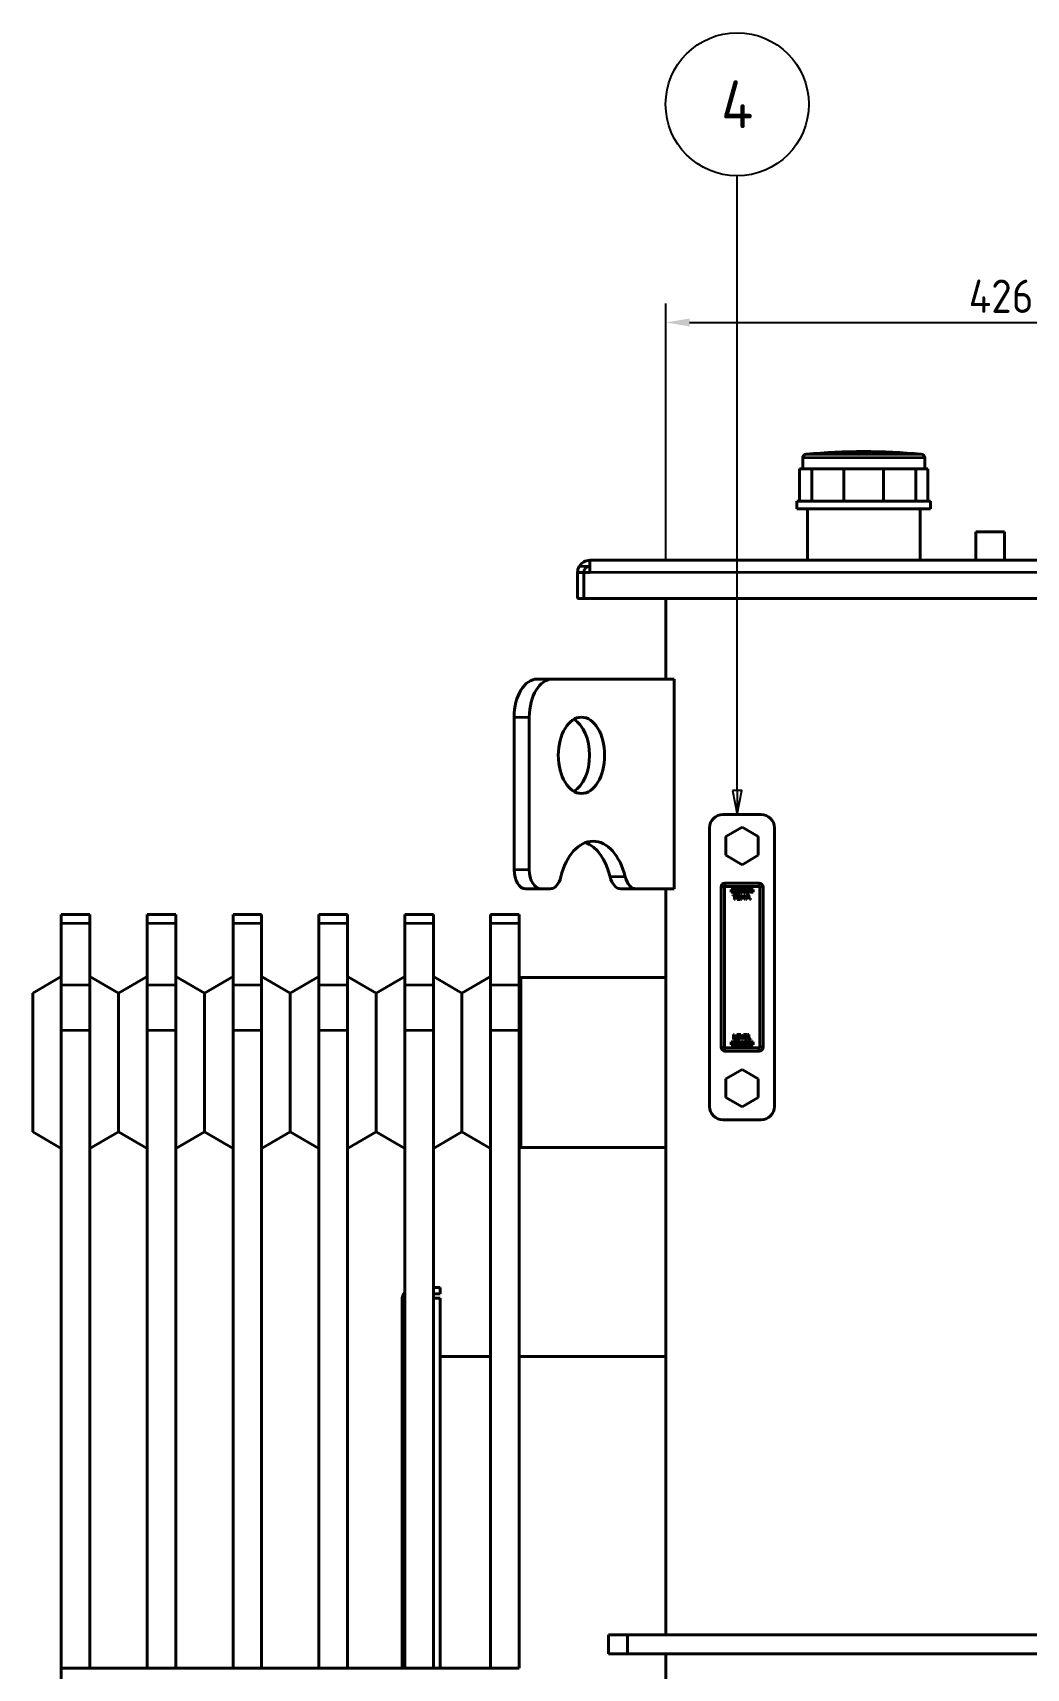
# Model space of a CAD drawing. Header units: millimetres. Extents: x 0 to 5945, y 0 to 4205.
# Drawn here: x 3198 to 3718, y 1780 to 2637 of the extents above; entities that cross this region are included whole.
import ezdxf

# ---------------------------------------------------------------- set-up
doc = ezdxf.new("R2010")
doc.units = ezdxf.units.MM
doc.header["$LTSCALE"] = 5
for name, color, linetype, lineweight in [('가시적인 것(ISO)', 3, 'Continuous', 40), ('가시적인 좁은 것(ISO)', 3, 'Continuous', 35), ('기호(ISO)', 5, 'Continuous', 25), ('치수(ISO)', 2, 'Continuous', 25)]:
    doc.layers.add(name, color=color, linetype=linetype, lineweight=lineweight)
doc.styles.add('부품번호텍스트_PSTEK_POSCO', font='isocp.shx')
doc.styles.add('치수 텍스트_PSTEK_POSCO', font='isocp.shx')
doc.dimstyles.new('치수_PSTEK_POSCO', dxfattribs={"dimscale": 5, "dimtxt": 3.5, "dimasz": 2.5, "dimexe": 2, "dimexo": 2.5, "dimgap": 1, "dimtad": 1, "dimrnd": 1e-08, "dimdsep": 46, "dimtxsty": '치수 텍스트_PSTEK_POSCO', "dimcen": 0.09, "dimdle": 10, "dimclrd": 7, "dimclre": 7, "dimclrt": 2, "dimadec": 1, "dimazin": 2, "dimtfac": 1, "dimtmove": 0, "dimatfit": 3, "dimfxl": 0, "dimtolj": 1, "dimlwd": -1, "dimlwe": -1, "dimarcsym": 0})

# ---------------------------------------------------------------- blocks, each defined once
blk = doc.blocks.new('*D27')
at = {"layer": 'Defpoints', "color": 0, "transparency": 16777216}
for p in [(3955.34, 2485.59), (3529.34, 2348.72), (3955.34, 2348.72)]:
    blk.add_point(p, dxfattribs=at)
at = {"layer": '치수(ISO)', "color": 7, "transparency": 16777216}
for p, q in [((3529.34, 2361.22), (3529.34, 2495.59)), ((3955.34, 2361.22), (3955.34, 2495.59)), ((3541.84, 2485.59), (3942.84, 2485.59))]:
    blk.add_line(p, q, dxfattribs=at)
for points in [[(3541.84, 2487.67), (3541.84, 2483.5), (3529.34, 2485.59)], [(3942.84, 2487.67), (3942.84, 2483.5), (3955.34, 2485.59)]]:
    blk.add_solid(points, dxfattribs=at)
at = {"layer": '치수(ISO)', "color": 2, "transparency": 16777216, "insert": (3688.16, 2499.34), "char_height": 17.5, "attachment_point": 4, "style": '치수 텍스트_PSTEK_POSCO'}
blk.add_mtext('\\A1;426', dxfattribs=at)
blk = doc.blocks.new('품번기호3')
at = {"layer": '기호(ISO)', "color": 7}
for p, q in [((713.36, 448.04), (713.36, 512.49)), ((712.86, 448.04), (713.36, 445.54)), ((713.86, 448.04), (712.86, 448.04)), ((713.36, 448.04), (713.36, 445.54)), ((713.36, 445.54), (713.86, 448.04))]:
    blk.add_line(p, q, dxfattribs=at)
at = {"layer": '기호(ISO)', "color": 7, "flags": 128}
blk.add_lwpolyline([(712.86, 448.04), (713.36, 445.54), (713.86, 448.04), (712.86, 448.04)], dxfattribs=at)
at = {"layer": '기호(ISO)'}
blk.add_circle((713.36, 519.99), 7.5, dxfattribs=at)
at = {"layer": '기호(ISO)', "color": 7}
blk.add_solid([(712.86, 448.04), (713.36, 445.54), (713.86, 448.04), (712.86, 448.04)], dxfattribs=at)
at = {"layer": '기호(ISO)', "color": 7, "insert": (713.36, 519.99), "char_height": 5, "attachment_point": 5, "style": '부품번호텍스트_PSTEK_POSCO'}
blk.add_mtext('4', dxfattribs=at)

msp = doc.modelspace()

# ---------------------------------------------------------------- linework, layer by layer
at = {"layer": '가시적인 것(ISO)'}
for p, q in [((3599.496, 2408.921), (3602.709, 2408.921)), ((3599.496, 2391.921), (3599.496, 2408.921)), ((3601.143, 2408.921), (3601.143, 2414.577)), ((3602.709, 2408.921), (3605.922, 2408.921)), ((3605.922, 2408.921), (3614.334, 2408.921)), ((3605.922, 2391.921), (3605.922, 2408.921)), ((3614.334, 2408.921), (3622.746, 2408.921)), ((3622.746, 2391.921), (3622.746, 2408.921)), ((3622.746, 2408.921), (3633.143, 2408.921)), ((3633.143, 2408.921), (3643.541, 2408.921)), ((3643.541, 2391.921), (3643.541, 2408.921)), ((3643.541, 2408.921), (3651.952, 2408.921)), ((3651.952, 2408.921), (3660.364, 2408.921)), ((3660.364, 2391.921), (3660.364, 2408.921)), ((3660.364, 2408.921), (3663.577, 2408.921)), ((3663.577, 2408.921), (3666.79, 2408.921)), ((3665.143, 2408.921), (3665.143, 2414.577)), ((3666.79, 2391.921), (3666.79, 2408.921)), ((3668.143, 2391.921), (3598.143, 2391.921)), ((3598.143, 2387.921), (3598.143, 2391.921)), ((3668.143, 2387.921), (3668.143, 2391.921)), ((3598.143, 2387.921), (3668.143, 2387.921)), ((3603.643, 2360.921), (3603.643, 2387.921)), ((3662.643, 2360.921), (3662.643, 2387.921)), ((3706.843, 2375.921), (3691.843, 2375.921)), ((3691.843, 2360.921), (3691.843, 2375.921)), ((3706.843, 2360.921), (3706.843, 2375.921)), ((3489.543, 2360.921), (3995.143, 2360.921)), ((3489.543, 2360.921), (3489.543, 2357.721)), ((3489.543, 2357.721), (3489.543, 2354.521)), ((3486.343, 2354.521), (3483.143, 2354.521)), ((3483.143, 2354.521), (3483.143, 2340.921)), ((3486.343, 2340.921), (3486.343, 2354.521)), ((3489.543, 2354.521), (3486.443, 2354.521)), ((3486.443, 2354.521), (3486.443, 2340.921)), ((3483.143, 2340.921), (3486.343, 2340.921)), ((3998.243, 2340.921), (3486.443, 2340.921)), ((3529.343, 2298.721), (3529.343, 2340.921)), ((3469.999, 2298.721), (3462.056, 2298.721)), ((3469.999, 2298.721), (3533.789, 2298.721)), ((3533.789, 2298.721), (3533.789, 2188.721)), ((3449.906, 2278.721), (3449.906, 2198.721)), ((3457.849, 2198.721), (3457.849, 2278.721)), ((3552.343, 2220.721), (3552.343, 2074.721)), ((3579.343, 2227.721), (3559.343, 2227.721)), ((3569.343, 2221.036), (3560.843, 2216.129)), ((3577.843, 2216.129), (3569.343, 2221.036)), ((3586.343, 2074.721), (3586.343, 2220.721)), ((3560.843, 2216.129), (3560.843, 2206.314)), ((3577.843, 2206.314), (3577.843, 2216.129)), ((3560.843, 2206.314), (3569.343, 2201.406)), ((3569.343, 2201.406), (3577.843, 2206.314)), ((3455.981, 2188.721), (3463.924, 2188.721)), ((3468.735, 2188.721), (3463.924, 2188.721)), ((3505.847, 2188.721), (3513.79, 2188.721)), ((3533.789, 2188.721), (3513.79, 2188.721)), ((3529.343, 1797.721), (3529.343, 2188.721)), ((3558.343, 2105.721), (3558.343, 2189.721)), ((3560.075, 2189.721), (3560.075, 2105.721)), ((3560.343, 2191.721), (3578.343, 2191.721)), ((3578.343, 2189.989), (3560.343, 2189.989)), ((3563.593, 2188.471), (3563.593, 2186.971)), ((3575.093, 2188.471), (3563.593, 2188.471)), ((3563.593, 2186.971), (3575.093, 2186.971)), ((3575.093, 2186.971), (3575.093, 2188.471)), ((3578.611, 2105.721), (3578.611, 2189.721)), ((3580.343, 2189.721), (3580.343, 2105.721)), ((3564.579, 2185.621), (3564.579, 2185.325)), ((3566.589, 2185.621), (3564.579, 2185.621)), ((3564.579, 2185.325), (3565.418, 2185.325)), ((3565.418, 2185.325), (3565.418, 2183.121)), ((3565.418, 2183.121), (3565.75, 2183.121)), ((3565.75, 2185.325), (3566.589, 2185.325)), ((3565.75, 2183.121), (3565.75, 2185.325)), ((3566.589, 2185.325), (3566.589, 2185.621)), ((3568.406, 2185.621), (3566.842, 2185.621)), ((3566.842, 2185.621), (3566.842, 2183.121)), ((3566.842, 2183.121), (3568.406, 2183.121)), ((3567.174, 2185.325), (3568.406, 2185.325)), ((3567.174, 2184.641), (3567.174, 2185.325)), ((3568.323, 2184.641), (3567.174, 2184.641)), ((3567.174, 2184.345), (3568.323, 2184.345)), ((3567.174, 2183.417), (3567.174, 2184.345)), ((3568.406, 2183.417), (3567.174, 2183.417)), ((3568.323, 2184.345), (3568.323, 2184.641)), ((3568.406, 2185.325), (3568.406, 2185.621)), ((3568.406, 2183.121), (3568.406, 2183.417)), ((3568.771, 2185.621), (3568.771, 2183.121)), ((3569.225, 2185.621), (3568.771, 2185.621)), ((3568.771, 2183.121), (3569.081, 2183.121)), ((3569.081, 2185.275), (3569.727, 2183.81)), ((3569.081, 2183.121), (3569.081, 2185.275)), ((3569.849, 2184.229), (3569.225, 2185.621)), ((3569.727, 2183.81), (3569.93, 2183.81)), ((3570.452, 2185.621), (3569.849, 2184.229)), ((3569.93, 2183.81), (3570.582, 2185.275)), ((3570.914, 2185.621), (3570.452, 2185.621)), ((3570.582, 2185.275), (3570.582, 2183.121)), ((3570.582, 2183.121), (3570.914, 2183.121)), ((3570.914, 2183.121), (3570.914, 2185.621)), ((3571.421, 2185.621), (3571.421, 2183.121)), ((3572.049, 2185.621), (3571.421, 2185.621)), ((3571.421, 2183.121), (3571.753, 2183.121)), ((3571.753, 2184.337), (3571.753, 2185.334)), ((3571.753, 2185.334), (3572.029, 2185.334)), ((3571.98, 2184.337), (3571.753, 2184.337)), ((3571.753, 2184.053), (3572.035, 2184.053)), ((3571.753, 2183.121), (3571.753, 2184.053)), ((3573.382, 2183.599), (3573.382, 2183.121)), ((3573.783, 2183.599), (3573.382, 2183.599)), ((3573.382, 2183.121), (3573.783, 2183.121)), ((3573.783, 2183.121), (3573.783, 2183.599)), ((3212.543, 2175.221), (3212.543, 2170.593)), ((3212.543, 2175.221), (3227.543, 2175.221)), ((3212.543, 2138.291), (3212.543, 2170.593)), ((3227.543, 2170.593), (3227.543, 2175.221)), ((3227.543, 2170.593), (3227.543, 2138.291)), ((3257.543, 2175.221), (3257.543, 2170.593)), ((3257.543, 2175.221), (3272.543, 2175.221)), ((3257.543, 2138.291), (3257.543, 2170.593)), ((3272.543, 2170.593), (3272.543, 2175.221)), ((3272.543, 2170.593), (3272.543, 2138.291)), ((3302.543, 2175.221), (3302.543, 2170.593)), ((3302.543, 2175.221), (3317.543, 2175.221)), ((3302.543, 2138.291), (3302.543, 2170.593)), ((3317.543, 2170.593), (3317.543, 2175.221)), ((3317.543, 2170.593), (3317.543, 2138.291)), ((3347.543, 2175.221), (3347.543, 2170.593)), ((3347.543, 2175.221), (3362.543, 2175.221)), ((3347.543, 2138.291), (3347.543, 2170.593)), ((3362.543, 2170.593), (3362.543, 2175.221)), ((3362.543, 2170.593), (3362.543, 2138.291)), ((3392.543, 2175.221), (3392.543, 2170.593)), ((3392.543, 2175.221), (3407.543, 2175.221)), ((3392.543, 2138.291), (3392.543, 2170.593)), ((3407.543, 2170.593), (3407.543, 2175.221)), ((3407.543, 2170.593), (3407.543, 2138.291)), ((3437.543, 2175.221), (3437.543, 2170.593)), ((3437.543, 2175.221), (3452.543, 2175.221)), ((3437.543, 2138.291), (3437.543, 2170.593)), ((3452.543, 2170.593), (3452.543, 2175.221)), ((3452.543, 2170.593), (3452.543, 2138.291)), ((3197.543, 2134.061), (3212.543, 2142.721)), ((3212.543, 2138.291), (3212.543, 2114.449)), ((3242.543, 2134.061), (3227.543, 2142.721)), ((3227.543, 2114.449), (3227.543, 2138.291)), ((3242.543, 2134.061), (3257.543, 2142.721)), ((3257.543, 2138.291), (3257.543, 2114.449)), ((3287.543, 2134.061), (3272.543, 2142.721)), ((3272.543, 2114.449), (3272.543, 2138.291)), ((3287.543, 2134.061), (3302.543, 2142.721)), ((3302.543, 2138.291), (3302.543, 2114.449)), ((3332.543, 2134.061), (3317.543, 2142.721)), ((3317.543, 2114.449), (3317.543, 2138.291)), ((3332.543, 2134.061), (3347.543, 2142.721)), ((3347.543, 2138.291), (3347.543, 2114.449)), ((3377.543, 2134.061), (3362.543, 2142.721)), ((3362.543, 2114.449), (3362.543, 2138.291)), ((3377.543, 2134.061), (3392.543, 2142.721)), ((3392.543, 2138.291), (3392.543, 2114.449)), ((3422.543, 2134.061), (3407.543, 2142.721)), ((3407.543, 2114.449), (3407.543, 2138.291)), ((3422.543, 2134.061), (3437.543, 2142.721)), ((3437.543, 2138.291), (3437.543, 2114.449)), ((3453.323, 2142.271), (3452.543, 2142.721)), ((3452.543, 2114.449), (3452.543, 2138.291)), ((3453.323, 2142.271), (3453.323, 2053.171)), ((3453.323, 2142.271), (3529.343, 2142.271)), ((3197.543, 2134.061), (3197.543, 2061.381)), ((3242.543, 2134.061), (3242.543, 2061.381)), ((3287.543, 2134.061), (3287.543, 2061.381)), ((3332.543, 2134.061), (3332.543, 2061.381)), ((3377.543, 2134.061), (3377.543, 2061.381)), ((3422.543, 2134.061), (3422.543, 2061.381)), ((3212.543, 1780.221), (3212.543, 2114.449)), ((3227.543, 2114.449), (3227.543, 1780.221)), ((3257.543, 1780.221), (3257.543, 2114.449)), ((3272.543, 2114.449), (3272.543, 1780.221)), ((3302.543, 1780.221), (3302.543, 2114.449)), ((3317.543, 2114.449), (3317.543, 1780.221)), ((3347.543, 1780.221), (3347.543, 2114.449)), ((3362.543, 2114.449), (3362.543, 1780.221)), ((3392.543, 1780.221), (3392.543, 2114.449)), ((3407.543, 2114.449), (3407.543, 1780.221)), ((3437.543, 1780.221), (3437.543, 2114.449)), ((3452.543, 2114.449), (3452.543, 1780.221)), ((3564.932, 2112.321), (3564.932, 2109.821)), ((3565.264, 2112.321), (3564.932, 2112.321)), ((3564.932, 2109.821), (3566.38, 2109.821)), ((3565.264, 2110.117), (3565.264, 2112.321)), ((3566.38, 2110.117), (3565.264, 2110.117)), ((3566.38, 2109.821), (3566.38, 2110.117)), ((3568.206, 2112.321), (3566.642, 2112.321)), ((3566.642, 2112.321), (3566.642, 2109.821)), ((3566.642, 2109.821), (3568.206, 2109.821)), ((3566.974, 2112.025), (3568.206, 2112.025)), ((3566.974, 2111.341), (3566.974, 2112.025)), ((3568.123, 2111.341), (3566.974, 2111.341)), ((3566.974, 2111.045), (3568.123, 2111.045)), ((3566.974, 2110.117), (3566.974, 2111.045)), ((3568.206, 2110.117), (3566.974, 2110.117)), ((3568.123, 2111.045), (3568.123, 2111.341)), ((3568.206, 2112.025), (3568.206, 2112.321)), ((3568.206, 2109.821), (3568.206, 2110.117)), ((3568.303, 2112.321), (3569.164, 2109.821)), ((3568.66, 2112.321), (3568.303, 2112.321)), ((3569.352, 2110.245), (3568.66, 2112.321)), ((3569.164, 2109.821), (3569.523, 2109.821)), ((3570.045, 2112.321), (3569.352, 2110.245)), ((3569.523, 2109.821), (3570.384, 2112.321)), ((3570.384, 2112.321), (3570.045, 2112.321)), ((3572.187, 2112.321), (3570.623, 2112.321)), ((3570.623, 2112.321), (3570.623, 2109.821)), ((3570.623, 2109.821), (3572.187, 2109.821)), ((3570.955, 2112.025), (3572.187, 2112.025)), ((3570.955, 2111.341), (3570.955, 2112.025)), ((3572.104, 2111.341), (3570.955, 2111.341)), ((3570.955, 2111.045), (3572.104, 2111.045)), ((3570.955, 2110.117), (3570.955, 2111.045)), ((3572.187, 2110.117), (3570.955, 2110.117)), ((3572.104, 2111.045), (3572.104, 2111.341)), ((3572.187, 2112.025), (3572.187, 2112.321)), ((3572.187, 2109.821), (3572.187, 2110.117)), ((3572.551, 2112.321), (3572.551, 2109.821)), ((3572.884, 2112.321), (3572.551, 2112.321)), ((3572.551, 2109.821), (3574, 2109.821)), ((3572.884, 2110.117), (3572.884, 2112.321)), ((3574, 2110.117), (3572.884, 2110.117)), ((3574, 2109.821), (3574, 2110.117)), ((3560.343, 2105.453), (3578.343, 2105.453)), ((3578.343, 2103.721), (3560.343, 2103.721)), ((3563.593, 2108.471), (3563.593, 2106.971)), ((3575.093, 2108.471), (3563.593, 2108.471)), ((3563.593, 2106.971), (3575.093, 2106.971)), ((3575.093, 2106.971), (3575.093, 2108.471)), ((3569.343, 2094.036), (3560.843, 2089.129)), ((3577.843, 2089.129), (3569.343, 2094.036)), ((3560.843, 2089.129), (3560.843, 2079.314)), ((3577.843, 2079.314), (3577.843, 2089.129)), ((3560.843, 2079.314), (3569.343, 2074.406)), ((3569.343, 2074.406), (3577.843, 2079.314)), ((3559.343, 2067.721), (3579.343, 2067.721)), ((3197.543, 2061.381), (3212.543, 2052.721)), ((3242.543, 2061.381), (3227.543, 2052.721)), ((3242.543, 2061.381), (3257.543, 2052.721)), ((3287.543, 2061.381), (3272.543, 2052.721)), ((3287.543, 2061.381), (3302.543, 2052.721)), ((3332.543, 2061.381), (3317.543, 2052.721)), ((3332.543, 2061.381), (3347.543, 2052.721)), ((3377.543, 2061.381), (3362.543, 2052.721)), ((3377.543, 2061.381), (3392.543, 2052.721)), ((3422.543, 2061.381), (3407.543, 2052.721)), ((3422.543, 2061.381), (3437.543, 2052.721)), ((3453.323, 2053.171), (3452.543, 2052.721)), ((3453.323, 2053.171), (3529.343, 2053.171)), ((3392.543, 1973.321), (3391.143, 1973.321)), ((3391.143, 1780.221), (3391.143, 1973.321)), ((3411.143, 1979.721), (3407.543, 1979.721)), ((3407.543, 1976.521), (3411.143, 1976.521)), ((3407.543, 1974.258), (3411.143, 1974.258)), ((3411.143, 1976.521), (3411.143, 1979.721)), ((3411.143, 1974.258), (3411.143, 1780.221)), ((3411.143, 1943.721), (3437.543, 1943.721)), ((3452.543, 1943.721), (3529.343, 1943.721)), ((3509.343, 1797.721), (3499.343, 1797.721)), ((3499.343, 1797.721), (3499.343, 1787.721)), ((3509.343, 1787.721), (3509.343, 1797.721)), ((3975.343, 1797.721), (3509.343, 1797.721)), ((3499.343, 1787.721), (3509.343, 1787.721)), ((3975.343, 1787.721), (3509.343, 1787.721)), ((3529.343, 1348.721), (3529.343, 1787.721)), ((3212.543, 1780.221), (3452.543, 1780.221)), ((3212.543, 1765.221), (3212.543, 1780.221))]:
    msp.add_line(p, q, dxfattribs=at)
for centre, radius, start, end in [((3633.143, 2080.412), 337.509, 84.869964, 95.130036), ((3603.143, 2414.577), 2, 95.130036, 180), ((3663.143, 2414.577), 2, 0, 84.869964), ((3489.543, 2354.521), 6.4, 150, 180), ((3489.543, 2354.521), 6.4, 90, 150), ((3489.543, 2354.521), 3.2, 90, 180), ((3559.343, 2220.721), 7, 90, 180), ((3579.343, 2220.721), 7, 0, 90), ((3560.343, 2189.721), 2, 90, 180), ((3560.343, 2189.721), 0.268, 90, 180), ((3578.343, 2189.721), 2, 0, 90), ((3578.343, 2189.721), 0.268, 0, 90), ((3560.343, 2105.721), 2, 180, 270), ((3560.343, 2105.721), 0.268, 180, 270), ((3578.343, 2105.721), 2, 270, 0), ((3578.343, 2105.721), 0.268, 270, 0), ((3559.343, 2074.721), 7, 180, 270), ((3579.343, 2074.721), 7, 270, 0), ((3397.543, 1973.321), 6.4, 141.375167, 180)]:
    msp.add_arc(centre, radius, start, end, dxfattribs=at)
for centre, major_axis, start_param, end_param in [((3462.056, 2278.721), (0, 20), 0, 1.5707963), ((3469.999, 2278.721), (0, 20), 0, 1.5707963), ((3477.244, 2258.721), (0, -20), 0.332978, 2.8086146), ((3491.263, 2183.721), (0, 30), 5.0967858, 7.4695849), ((3483.32, 2183.721), (0, 30), 5.0967858, 6.063517), ((3455.981, 2198.721), (0, -10), 4.712389, 6.2831853), ((3463.924, 2198.721), (0, -10), 4.712389, 6.2831853), ((3468.735, 2198.721), (0, -10), 0, 1.1863996), ((3505.847, 2198.721), (0, -10), 5.0967858, 6.2831853), ((3513.79, 2198.721), (0, -10), 5.0967858, 6.2831853)]:
    msp.add_ellipse(centre, major_axis=major_axis, ratio=0.6075253, start_param=start_param, end_param=end_param, dxfattribs=at)
msp.add_ellipse((3485.187, 2258.721), major_axis=(0, 20), ratio=0.6075253, dxfattribs=at)
for points in [[(3572.513, 2184.487), (3572.432, 2184.402), (3572.183, 2184.337), (3571.98, 2184.337)], [(3572.029, 2185.334), (3572.185, 2185.334), (3572.395, 2185.291), (3572.474, 2185.238)], [(3572.035, 2184.053), (3572.302, 2184.053), (3572.653, 2184.185), (3572.782, 2184.312)], [(3572.703, 2185.465), (3572.584, 2185.548), (3572.272, 2185.621), (3572.049, 2185.621)], [(3572.474, 2185.238), (3572.566, 2185.178), (3572.655, 2184.987), (3572.655, 2184.857)], [(3572.655, 2184.857), (3572.655, 2184.738), (3572.588, 2184.562), (3572.513, 2184.487)], [(3573.001, 2184.868), (3573.001, 2185.076), (3572.843, 2185.37), (3572.703, 2185.465)], [(3572.782, 2184.312), (3572.886, 2184.414), (3573.001, 2184.706), (3573.001, 2184.868)]]:
    msp.add_open_spline(points, degree=2, dxfattribs=at)
at = {"layer": '가시적인 좁은 것(ISO)'}
for p, q in [((3665.143, 2414.577), (3601.143, 2414.577)), ((3602.964, 2416.569), (3663.322, 2416.569)), ((3489.543, 2357.721), (3484.001, 2357.721)), ((3995.143, 2354.521), (3489.543, 2354.521)), ((3449.906, 2278.721), (3457.849, 2278.721)), ((3457.849, 2198.721), (3449.906, 2198.721)), ((3508.158, 2194.971), (3500.215, 2194.971)), ((3558.343, 2189.721), (3560.075, 2189.721)), ((3560.343, 2191.721), (3560.343, 2189.989)), ((3578.343, 2191.721), (3578.343, 2189.989)), ((3580.343, 2189.721), (3578.611, 2189.721)), ((3227.543, 2170.593), (3212.543, 2170.593)), ((3272.543, 2170.593), (3257.543, 2170.593)), ((3317.543, 2170.593), (3302.543, 2170.593)), ((3362.543, 2170.593), (3347.543, 2170.593)), ((3407.543, 2170.593), (3392.543, 2170.593)), ((3452.543, 2170.593), (3437.543, 2170.593)), ((3227.543, 2138.291), (3212.543, 2138.291)), ((3272.543, 2138.291), (3257.543, 2138.291)), ((3317.543, 2138.291), (3302.543, 2138.291)), ((3362.543, 2138.291), (3347.543, 2138.291)), ((3407.543, 2138.291), (3392.543, 2138.291)), ((3452.543, 2138.291), (3437.543, 2138.291)), ((3227.543, 2114.449), (3212.543, 2114.449)), ((3272.543, 2114.449), (3257.543, 2114.449)), ((3317.543, 2114.449), (3302.543, 2114.449)), ((3362.543, 2114.449), (3347.543, 2114.449)), ((3407.543, 2114.449), (3392.543, 2114.449)), ((3452.543, 2114.449), (3437.543, 2114.449)), ((3558.343, 2105.721), (3560.075, 2105.721)), ((3560.343, 2103.721), (3560.343, 2105.453)), ((3578.343, 2103.721), (3578.343, 2105.453)), ((3580.343, 2105.721), (3578.611, 2105.721))]:
    msp.add_line(p, q, dxfattribs=at)

# ---------------------------------------------------------------- block references
at = {"layer": '기호(ISO)', "xscale": 5, "yscale": 5, "zscale": 5}
msp.add_blockref('품번기호3', (0, 0), dxfattribs=at)

# ---------------------------------------------------------------- dimensions: what is measured, and where the dimension line sits
at = {"layer": '치수(ISO)', "color": 7}
dim = msp.add_linear_dim(base=(3955.343, 2485.587), p1=(3529.343, 2348.721), p2=(3955.343, 2348.721), angle=180, dimstyle='치수_PSTEK_POSCO', override={"dimdec": 2, "dimtp": 0, "dimtm": 0, "dimtdec": 2, "dimtofl": 0, "dimatfit": 1}, dxfattribs=at)
dim.commit()
dim.dimension.update_dxf_attribs({"geometry": '*D27', "text_midpoint": (3705.219, 2485.587), "dimtype": 160})

doc.saveas('drawing.dxf')
